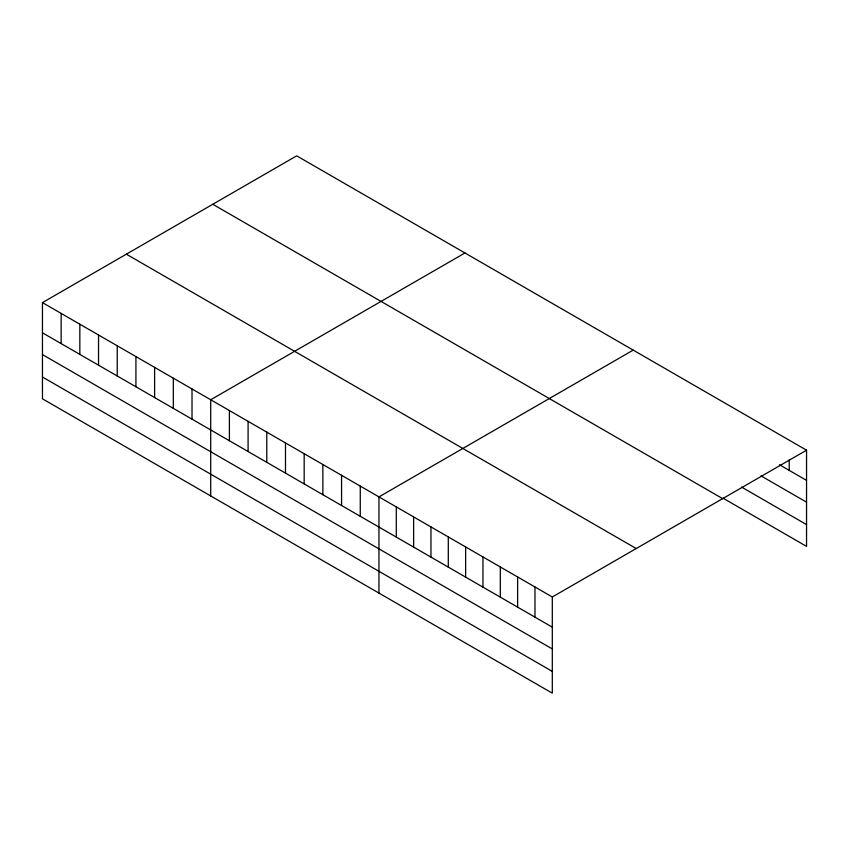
<?xml version="1.0" encoding="UTF-8"?>
<svg xmlns="http://www.w3.org/2000/svg" width="849" height="849" viewBox="0 0 849 849"><rect width="100%" height="100%" fill="white"/><g stroke="black" fill="none" stroke-linecap="round" stroke-linejoin="round"><path stroke-width="1.27" d="M552.306 648.954L552.306 596.985L42.45 302.615L42.45 398.807L552.306 693.166L552.306 648.954L42.45 354.585M723.125 498.214L806.55 546.385L806.55 450.193L296.694 155.834L42.45 302.615M464.944 252.97L210.701 399.762L210.701 495.943M633.195 350.117L378.951 496.898L378.951 593.08M552.306 596.985L806.55 450.193M779.467 464.743L806.55 480.385M761.044 475.896L806.55 502.162M741.548 487.071L806.55 524.597M212.791 204.269L722.648 498.639M126.352 254.18L636.209 548.539M42.45 332.808L552.306 627.167M42.45 377.02L552.306 671.389M789.22 459.882L789.22 470.378M534.976 586.977L534.976 617.159M517.635 576.97L517.635 607.152M500.305 566.962L500.305 597.144M482.964 556.955L482.964 587.137M465.634 546.936L465.634 577.129M448.293 536.929L448.293 567.121M430.963 526.921L430.963 557.114M413.622 516.914L413.622 547.106M396.292 506.906L396.292 537.099M360.263 486.106L360.263 516.298M341.563 475.313L341.563 505.505M322.875 464.52L322.875 494.712M304.175 453.727L304.175 483.919M285.487 442.934L285.487 473.126M266.788 432.141L266.788 462.334M248.088 421.348L248.088 451.53M229.4 410.555L229.4 440.737M192.012 388.969L192.012 419.151M173.313 378.176L173.313 408.358M154.614 367.384L154.614 397.565M135.925 356.591L135.925 386.773M117.226 345.798L117.226 375.98M98.537 335.005L98.537 365.187M79.838 324.201L79.838 354.394M61.149 313.408L61.149 343.601"/></g></svg>
